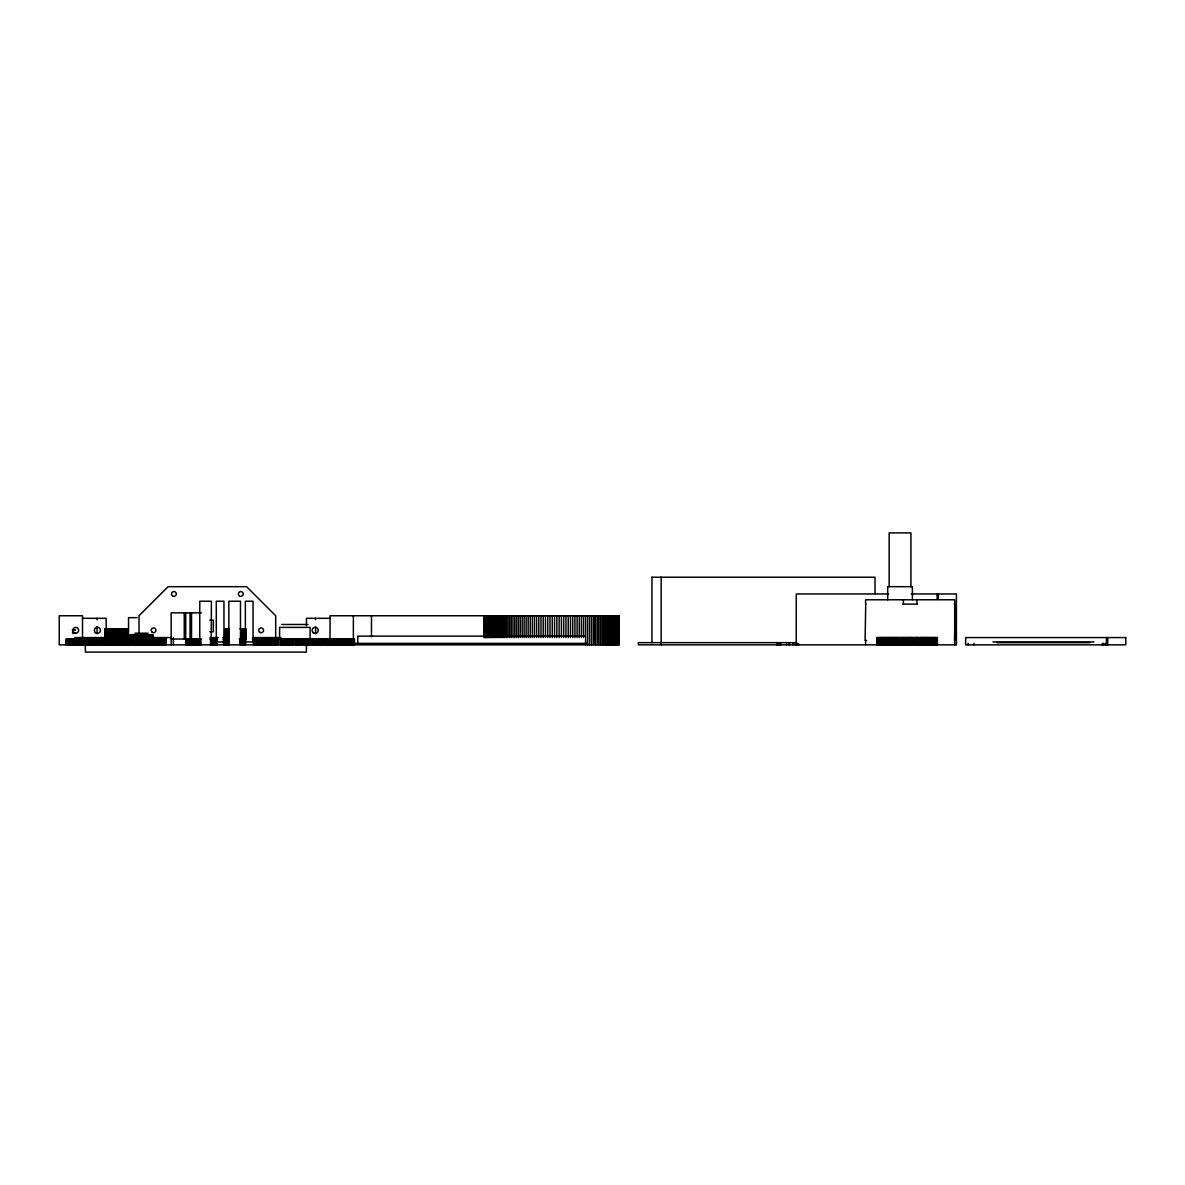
<?xml version="1.0" encoding="UTF-8"?>
<svg xmlns="http://www.w3.org/2000/svg" width="1185" height="1185" viewBox="0 0 1185 1185"><rect width="100%" height="100%" fill="white"/><g stroke="black" fill="none" stroke-linecap="round" stroke-linejoin="round"><path stroke-width="1.5" d="M651.809 577.228L874.989 577.228L875.048 593.596M888.587 593.952L796.29 593.952L796.216 644.847M911.324 593.952L956.413 593.952L956.413 644.847L638.374 644.847L638.374 642.655L796.661 642.655M865.746 604.128L865.08 640.478L866.665 640.478M902.926 604.128L917.368 604.128M954.206 604.128L955.214 604.128L954.562 640.478M201.331 612.852L171.158 612.852L171.158 644.847M137.164 617.652L128.543 617.652L128.543 637.574M82.506 618.303L106.132 618.303L106.206 639.204M330.097 618.303L306.471 618.303L306.471 625.695M209.834 620.125L213.33 620.125L213.33 631.753L209.834 631.753M281.778 624.48L307.922 624.48M224.602 644.847L224.72 628.85L229.298 628.85L229.016 644.847M239.918 628.85L245.917 628.85L245.843 639.204M72.463 629.872L75.603 629.872L72.463 630.613M72.463 632.346L75.603 633.086L72.463 633.086M134.986 633.205L148.036 633.205M584.575 636.123L357.766 636.123L357.766 643.381M74.581 637.574L105.45 637.574M125.358 637.574L130.809 637.574M151.68 637.574L171.158 637.574M210.056 637.574L218.218 637.574M222.795 637.574L226.439 637.574M253.086 637.574L281.023 637.574M171.158 639.026L201.331 639.026M209.864 639.026L217.522 639.026M223.106 639.026L229.253 639.026L229.253 644.847M239.37 639.026L246.139 639.026M252.42 639.026L354.463 639.026L354.463 644.847M214.322 641.929L225.95 641.929L225.95 644.847M243.399 641.929L255.027 641.929M992.882 641.929L1093.918 641.929M996.881 642.655L1089.933 642.655M354.863 643.381L587.479 643.381M617.207 643.677L616.807 615.756M1107.694 637.574L1107.694 644.847M1106.42 637.574L1106.42 644.847M1105.161 643.381L1105.161 644.847M1103.516 643.381L1103.516 644.847M1102.257 643.381L1102.257 644.847M973.966 643.381L973.966 644.847M968.145 643.381L968.145 644.847M954.695 644.847L954.695 599.773L865.598 599.773L865.598 604.128M938.357 593.952L938.357 599.403M937.379 644.847L937.379 637.574L876.856 637.574L876.989 644.847M937.098 593.952L937.098 599.403M937.068 637.574L937.068 644.847M936.861 637.574L936.861 644.847M936.357 637.574L936.357 644.847M935.913 637.574L935.957 644.847M935.38 637.574L935.38 644.847M934.832 637.574L934.832 644.847M934.358 637.574L934.358 644.847M933.899 637.574L933.913 644.847M933.513 637.574L933.587 644.847M933.262 637.574L933.202 644.847M932.654 637.574L932.654 644.847M932.121 637.574L932.121 644.847M931.632 637.574L931.632 644.847M931.203 637.574L931.203 644.847M930.817 637.574L930.817 644.847M930.492 637.574L930.492 644.847M930.269 637.574L930.195 644.847M929.958 637.574L930.062 644.847M929.84 637.574L929.84 644.847M929.336 637.574L929.336 644.847M928.803 637.574L928.803 644.847M928.299 637.574L928.299 644.847M927.84 637.574L927.84 644.847M927.44 637.574L927.44 644.847M927.085 637.574L927.085 644.847M926.788 637.574L926.788 644.847M926.522 637.574L926.522 644.847M926.314 637.574L926.314 644.847M925.959 637.574L925.959 644.847M925.87 637.574L925.796 644.847M925.544 637.574L925.648 644.847M925.411 637.574L925.307 644.847M925.174 637.574L925.041 644.847L924.907 637.574M924.507 637.574L924.507 644.847M924.033 637.574L924.033 644.847M923.559 637.574L923.559 644.847M923.159 637.574L923.159 644.847M922.789 637.574L922.789 644.847M922.478 637.574L922.478 644.847M922.226 637.574L922.004 644.847M921.812 637.574L921.812 644.847M921.53 644.847L921.53 637.574L921.249 644.847M921.101 637.574L921.145 644.847M920.997 637.574L920.997 644.847M920.464 637.574L920.464 644.847M920.182 637.574L920.212 644.847M918.923 637.574L918.923 644.847M918.508 637.574L918.508 644.847M918.108 637.574L918.108 644.847M917.768 637.574L917.768 644.847M917.471 637.574L917.471 644.847M917.22 637.574L917.22 644.847M916.968 599.773L916.968 604.128M916.997 637.574L916.835 644.847M916.686 637.574L916.686 644.847M916.464 637.574L916.405 644.847M916.242 637.574L916.138 644.847M915.975 637.574L915.975 644.847M915.398 637.574L915.398 644.847M914.79 637.574L914.598 644.847M914.553 637.574L914.568 644.847M914.198 637.574L914.331 644.847M912.835 637.574L912.835 644.847M912.406 599.773L912.406 586.679L887.698 586.679L887.698 599.773M912.494 637.574L912.494 644.847M912.183 637.574L912.183 644.847M911.917 637.574L911.917 644.847M911.695 637.574L911.695 644.847M911.502 637.574L911.502 644.847M911.354 637.574L911.146 644.847M910.939 586.679L910.939 532.894L889.165 532.894L889.165 586.679M911.013 637.574L910.88 644.847M910.791 637.574L910.702 644.847M910.584 637.574L910.584 644.847M909.962 637.574L909.962 644.847M909.339 637.574L909.176 644.847M909.147 637.574L909.028 644.847M908.851 637.574L908.658 644.847M908.525 637.574L908.525 644.847M908.347 637.574L908.347 644.847M908.125 637.574L908.125 644.847M907.888 637.574L907.888 644.847M906.495 637.574L906.495 644.847M906.244 637.574L906.244 644.847M906.036 637.574L906.036 644.847M905.858 637.574L905.725 644.847M905.607 637.574L905.458 644.847M905.325 637.574L905.236 644.847L905.029 637.574M904.422 637.574L904.422 644.847M903.799 637.574L903.799 644.847M903.503 637.574L903.637 644.847M903.355 599.773L903.355 604.128M903.37 644.847L903.237 637.574L903.029 644.847M902.866 637.574L902.866 644.847M902.689 637.574L902.689 644.847M902.466 637.574L902.466 644.847M902.2 637.574L902.2 644.847M901.889 637.574L901.889 644.847M901.548 637.574L901.548 644.847M900.052 637.574L900.17 644.847M899.785 637.574L899.815 644.847L899.771 637.574M898.985 637.574L898.985 644.847M898.393 637.574L898.393 644.847M898.23 637.574L898.186 644.847M897.963 637.574L897.904 644.847M897.697 637.574L897.549 644.847M897.371 637.574L897.371 644.847M897.163 637.574L897.163 644.847M896.912 637.574L896.912 644.847M896.615 637.574L896.615 644.847M896.26 637.574L896.26 644.847M895.875 637.574L895.875 644.847M895.445 637.574L895.445 644.847M894.601 637.574L894.601 644.847M894.468 637.574L894.571 644.847M894.334 637.574L894.157 644.847M893.92 637.574L893.92 644.847M893.386 637.574L893.386 644.847M893.238 637.574L893.283 644.847M893.06 637.574L892.927 644.847M892.853 637.574L892.853 644.847M892.379 637.574L892.557 644.847M892.157 637.574L892.157 644.847M891.89 637.574L891.89 644.847M891.579 637.574L891.579 644.847M891.224 637.574L891.224 644.847M890.809 637.574L890.809 644.847M890.35 637.574L890.35 644.847M889.861 637.574L889.861 644.847M889.342 637.574L889.209 644.847L888.943 637.574M888.735 637.574L888.661 644.847M888.587 637.574L888.513 644.847M888.069 637.574L888.069 644.847M887.861 637.574L887.861 644.847M887.595 637.574L887.595 644.847M887.298 637.574L887.298 644.847M886.943 637.574L886.943 644.847M886.528 637.574L886.528 644.847M886.084 637.574L886.084 644.847M885.565 637.574L885.565 644.847M885.047 637.574L885.047 644.847M884.528 644.847L884.528 637.574L884.306 644.847M884.099 637.574L884.173 644.847M883.892 637.574L883.892 644.847M883.566 637.574L883.566 644.847M883.18 637.574L883.18 644.847M882.751 637.574L882.751 644.847M882.262 637.574L882.262 644.847M881.729 637.574L881.729 644.847M881.181 637.574L881.181 644.847M880.796 637.574L880.855 644.847M880.47 637.574L880.485 644.847M880.025 637.574L880.025 644.847M879.537 637.574L879.537 644.847M879.003 637.574L879.003 644.847M878.455 637.574L878.5 644.847M878.026 637.574L878.026 644.847M877.315 637.574L877.507 644.847M865.598 640.478L865.613 644.847M798.705 644.847L798.631 643.677L798.335 644.847M798.127 643.677L798.127 644.847M797.905 643.677L798.023 644.847M797.712 643.677L797.698 644.847M797.549 643.677L797.475 644.847M797.12 643.677L797.09 644.847M796.809 643.677L796.809 644.847M796.513 643.677L796.513 644.847M795.905 643.677L795.905 644.847M795.55 643.677L795.55 644.847M795.224 643.677L795.224 644.847M792.854 643.677L792.854 644.847M789.447 643.677L789.447 644.847M789.062 643.677L789.062 644.847M786.633 643.677L786.633 644.847M780.708 643.677L780.708 644.847M780.367 643.677L780.367 644.847M780.011 643.677L780.026 644.847M779.686 643.677L779.686 644.847M779.374 643.677L779.374 644.847M779.063 643.677L779.049 644.847M778.767 643.677L778.767 644.847M778.501 643.677L778.471 644.847M778.249 643.677L778.101 644.847L778.041 643.677M777.775 643.677L777.701 644.847M777.553 643.677L777.553 644.847M777.256 643.677L777.256 644.847M776.871 643.677L776.871 644.847L776.812 643.677M661.171 577.228L661.171 644.847M651.957 577.228L651.957 642.655M619.088 615.756L619.074 644.847M618.674 615.756L618.674 644.847M618.363 615.756L618.363 644.847M617.963 615.756L617.963 644.847M617.474 615.756L617.474 644.847M616.911 615.756L616.911 644.847M616.244 615.756L616.244 644.847M615.504 615.756L615.504 644.847M614.674 615.756L614.674 644.847M613.771 615.756L613.771 644.847M612.778 615.756L612.778 644.847M611.712 615.756L611.712 644.847M610.571 615.756L610.571 644.847M609.357 615.756L609.357 644.847M608.246 615.756L608.246 644.847M608.053 615.756L608.053 644.847M606.69 615.756L606.69 644.847M605.254 615.756L605.254 644.847M603.758 615.756L603.758 644.847M602.75 615.756L602.75 643.677M602.187 615.756L602.187 644.847M600.558 615.756L600.558 644.847M598.869 615.756L598.869 644.847M597.921 615.756L597.921 643.677M597.121 615.756L597.121 644.847M595.329 615.756L595.329 644.847M594.411 615.756L594.411 643.677M593.478 615.756L593.478 644.847M591.567 615.756L591.567 644.847M589.626 615.756L589.626 644.847M587.627 615.756L587.627 644.847M585.597 615.756L585.597 644.847M583.524 615.756L583.524 637.574M581.42 615.756L581.42 637.574M579.287 615.756L579.287 637.574M577.11 615.756L577.11 637.574M574.918 615.756L574.918 637.574M572.71 615.756L572.71 637.574M570.474 615.756L570.474 637.574M568.222 615.756L568.222 637.574M565.956 615.756L565.956 637.574M563.69 615.756L563.69 637.574M561.394 615.756L561.394 637.574M559.113 615.756L559.113 637.574M556.832 615.756L556.832 637.574M554.536 615.756L554.536 637.574M552.254 615.756L552.254 637.574M549.988 615.756L549.988 637.574M547.722 615.756L547.722 637.574M545.456 615.756L545.456 637.574M543.219 615.756L543.219 637.574M540.997 615.756L540.997 637.574M538.805 615.756L538.805 637.574M536.627 615.756L536.627 637.574M534.465 615.756L534.465 637.574M532.346 615.756L532.346 637.574M530.243 615.756L530.243 637.574M528.169 615.756L528.169 637.574M526.14 615.756L526.14 637.574M524.14 615.756L524.14 637.574M522.185 615.756L522.185 637.574M520.259 615.756L520.259 637.574M518.378 615.756L518.378 637.574M516.527 615.756L516.527 637.574M514.734 615.756L514.734 637.574M512.986 615.756L512.986 637.574M511.268 615.756L511.268 637.574M509.609 615.756L509.609 637.574M508.009 615.756L508.009 637.574M506.439 615.756L506.439 637.574M504.928 615.756L504.928 637.574M503.477 615.756L503.477 637.574M502.07 615.756L502.07 637.574M500.707 615.756L500.707 637.574M499.403 615.756L499.403 637.574M498.159 615.756L498.159 637.574M496.945 615.756L496.945 637.574M495.804 615.756L495.804 637.574M494.708 615.756L494.708 637.574M493.671 615.756L493.671 637.574M492.679 615.756L492.679 637.574M491.731 615.756L491.731 637.574M490.842 615.756L490.842 637.574M489.998 615.756L489.998 637.574M489.198 615.756L489.198 637.574M488.427 615.756L488.427 637.574M487.702 615.756L487.702 637.574M487.005 615.756L487.005 637.574M486.339 615.756L486.339 637.574M485.702 615.756L485.702 637.574M485.065 615.756L485.065 637.574M484.443 615.756L484.443 637.574M483.835 615.756L483.835 637.574M371.483 615.756L371.483 636.7M354.034 639.026L354.063 644.847M353.826 639.026L353.826 644.847M353.367 615.756L353.382 644.847M352.878 639.026L352.878 644.847M352.671 639.026L352.671 644.847M352.197 639.026L352.197 644.847M351.723 639.026L351.723 644.847M351.219 639.026L351.219 644.847M350.745 639.026L350.745 644.847M350.286 639.026L350.271 644.847M349.575 639.026L349.575 644.847M349.101 639.026L349.101 644.847M348.583 639.026L348.583 644.847M348.109 639.026L348.109 644.847M347.649 639.026L347.649 644.847M347.22 639.026L347.22 644.847M346.805 639.026L346.938 644.847M346.657 639.026L346.657 644.847M346.02 639.026L346.02 644.847M345.546 639.026L345.546 644.847M345.042 639.026L345.042 644.847M344.568 639.026L344.568 644.847M344.109 639.026L344.109 644.847M343.68 639.026L343.68 644.847M343.28 639.026L343.28 644.847M342.895 639.026L342.895 644.847M342.702 639.026L342.702 644.847M342.48 639.026L342.48 644.847M342.228 639.026L342.228 644.847M341.976 639.026L341.976 644.847M341.576 639.026L341.576 644.847M341.117 639.026L341.117 644.847M340.628 639.026L340.628 644.847M340.169 639.026L340.169 644.847M339.725 639.026L339.725 644.847M339.31 639.026L339.31 644.847M338.925 639.026L338.925 644.847M338.555 639.026L338.555 644.847M337.918 639.026L337.918 644.847M337.651 639.026L337.651 644.847M337.488 639.026L337.488 644.847M337.355 639.026L337.295 644.847M336.347 639.026L336.347 644.847M335.903 639.026L335.903 644.847M335.429 639.026L335.429 644.847M335 639.026L335 644.847M334.585 639.026L334.585 644.847M334.185 639.026L334.185 644.847M333.815 639.026L333.815 644.847M333.474 639.026L333.474 644.847M332.866 639.026L332.866 644.847M332.348 639.026L332.348 644.847M332.022 639.026L332.022 644.847M331.874 639.026L331.815 644.847M331.667 639.026L331.637 644.847M331.237 639.026L331.37 644.847M330.408 639.026L330.408 644.847M329.993 644.847L330.097 615.756L619.014 615.756L618.896 644.847L59.25 644.847L59.25 615.756L82.506 615.756L82.506 638.611M329.548 639.026L329.548 644.847M329.134 639.026L329.134 644.847M328.749 639.026L328.749 644.847M328.378 639.026L328.378 644.847M328.038 639.026L328.038 644.847M327.727 639.026L327.727 644.847M327.164 639.026L327.164 644.847M326.69 639.026L326.69 644.847M326.408 644.847L326.305 639.026L326.068 644.847M325.845 639.026L325.845 644.847M325.342 639.026L325.46 644.847M323.86 639.026L323.86 644.847M323.475 639.026L323.475 644.847M323.075 639.026L323.075 644.847M322.69 639.026L322.69 644.847M322.335 639.026L322.335 644.847M322.009 639.026L322.009 644.847M321.698 639.026L321.698 644.847M321.416 639.026L321.416 644.847M320.913 639.026L320.913 644.847M320.498 639.026L320.498 644.847M320.246 639.026L320.157 644.847L319.994 639.026M319.698 639.026L319.698 644.847M319.061 639.026L319.061 644.847M318.409 639.026L318.454 644.847M318.232 639.026L318.335 644.847M316.81 639.026L316.81 644.847M316.469 639.026L316.469 644.847M316.114 639.026L316.114 644.847M315.773 639.026L315.773 644.847M315.565 618.303L315.565 619.755M315.565 626.628L315.565 633.738M315.462 639.026L315.462 644.847M315.166 639.026L315.166 644.847M314.899 639.026L314.899 644.847M314.647 639.026L314.647 644.847M314.218 639.026L314.218 644.847M313.862 639.026L313.862 644.847M313.581 639.026L313.507 644.847M313.433 639.026L313.373 644.847M313.121 639.026L313.121 644.847M312.44 639.026L312.44 644.847M311.759 639.026L311.759 644.847M311.166 639.026L311.166 644.847M310.115 639.263L310.115 627.398L279.601 627.398L279.601 639.263M309.389 639.026L309.389 644.847M309.092 639.026L309.092 644.847M308.781 639.026L308.781 644.847M308.485 639.026L308.485 644.847M308.233 639.026L308.233 644.847M307.981 639.026L307.981 644.847M307.552 639.026L307.759 644.847M307.196 639.026L307.196 644.847M306.915 639.026L306.915 644.847M306.545 639.026L306.604 644.847M306.485 639.026L306.397 652.106L85.409 652.106L85.276 639.026M306.234 639.026L306.234 644.847M305.537 639.026L305.537 644.847M304.826 639.026L304.826 644.847M304.619 644.847L304.619 639.026L304.427 644.847M304.278 639.026L304.13 644.847M303.819 639.026L304.041 644.847M303.686 639.026L303.686 644.847M303.553 639.026L303.553 644.847M301.716 639.026L301.716 644.847M301.479 639.026L301.479 644.847M301.212 639.026L301.212 644.847M300.975 639.026L300.975 644.847M300.768 639.026L300.768 644.847M300.56 639.026L300.383 644.847M300.235 639.026L300.235 644.847M299.953 639.026L299.953 644.847M299.746 644.847L299.627 639.026L299.568 644.847M299.153 639.026L299.153 644.847M298.442 639.026L298.442 644.847M297.716 639.026L297.716 644.847M297.509 639.026L297.42 644.847L297.331 639.026M297.079 639.026L297.079 644.847M296.902 639.026L296.65 644.847M296.502 639.026L296.502 644.847L296.176 639.026M295.969 639.026L295.969 644.847M295.776 639.026L295.776 644.847M293.939 639.026L293.747 644.847M293.539 639.026L293.539 644.847M293.199 639.026L293.362 644.847M293.05 639.026L293.05 644.847M292.932 639.026L292.813 644.847M292.488 639.026L292.636 644.847M292.251 639.026L292.414 644.847M291.999 639.026L291.999 644.847M291.273 639.026L291.273 644.847M290.562 639.026L290.562 644.847M290.251 639.026L290.355 644.847M290.088 639.026L290.192 644.847M289.762 639.026L289.969 644.847M289.318 639.026L289.481 644.847M289.14 639.026L289.14 644.847M288.947 639.026L288.947 644.847M288.725 639.026L288.725 644.847M288.503 639.026L288.503 644.847M288.236 639.026L288.236 644.847M287.985 639.026L287.985 644.847M286.163 639.026L286.163 644.847M286.029 639.026L285.896 644.847M285.585 639.026L285.674 644.847M285.348 639.026L285.496 644.847M285.141 639.026L285.289 644.847M284.889 639.026L284.889 644.847M284.178 639.026L284.178 644.847M283.482 639.026L283.482 644.847M283.274 639.026L283.096 644.847M283.037 639.026L282.978 644.847M282.8 639.026L282.8 644.847M282.519 639.026L282.519 644.847M282.163 639.026L282.163 644.847M281.956 639.026L281.956 644.847M281.734 639.026L281.734 644.847M281.482 639.026L281.482 644.847M281.215 639.026L281.215 644.847M280.934 639.026L280.934 644.847M280.623 639.026L280.623 644.847M280.327 639.026L280.327 644.847M278.534 639.026L278.386 644.847M278.253 639.026L278.342 644.847M277.942 639.026L277.942 644.847M277.26 639.026L277.26 644.847M276.594 639.026L276.594 644.847M276.401 639.026L276.209 644.847M276.135 639.026L276.061 644.847M275.69 638.745L275.69 615.756L246.613 586.679L168.107 586.679L139.03 615.756L139.03 633.931M275.838 639.026L275.838 644.847M275.483 639.026L275.483 644.847M275.053 639.026L275.053 644.847M274.816 639.026L274.816 644.847M274.55 639.026L274.55 644.847M274.253 639.026L274.253 644.847M273.942 639.026L273.942 644.847M273.602 639.026L273.602 644.847M273.246 639.026L273.246 644.847M272.891 639.026L272.891 644.847M271.558 644.847L271.217 639.026M270.654 639.026L270.654 644.847M270.017 639.026L270.017 644.847M269.825 644.847L269.825 639.026L269.558 644.847M269.469 639.026L269.469 644.847M269.217 639.026L269.217 644.847M268.788 639.026L268.788 644.847M268.299 639.026L268.299 644.847M268.017 639.026L268.017 644.847M267.706 639.026L267.706 644.847M267.38 639.026L267.38 644.847M267.025 639.026L267.025 644.847M266.64 639.026L266.64 644.847M266.24 639.026L266.24 644.847M265.855 639.026L265.855 644.847M264.759 639.026L264.596 644.847L264.448 639.026M264.299 639.026L264.255 644.847M263.855 639.026L263.855 644.847M263.692 639.026L263.574 644.847M263.5 639.026L263.411 644.847M263.307 639.026L263.307 644.847M263.011 639.026L263.011 644.847M262.552 639.026L262.552 644.847M261.989 639.026L261.989 644.847M261.678 639.026L261.678 644.847M261.337 639.026L261.337 644.847M260.967 639.026L260.967 644.847M260.581 639.026L260.581 644.847M260.167 639.026L260.167 644.847M259.722 639.026L259.722 644.847M259.308 639.026L259.308 644.847M258.774 644.847L258.745 639.026L258.478 644.847M258.241 639.026L258.212 644.847M258.078 639.026L257.974 644.847L257.797 639.026M257.367 639.026L257.367 644.847M256.849 639.026L256.849 644.847M256.241 639.026L256.241 644.847M255.901 639.026L255.901 644.847M255.53 639.026L255.53 644.847M255.131 639.026L255.027 644.847M254.716 639.026L254.716 644.847M254.271 639.026L254.271 644.847M253.797 639.026L253.797 644.847M253.368 639.026L253.368 644.847M253.042 641.929L253.042 601.225L245.369 601.225L245.369 641.929M245.576 628.85L245.606 644.847M245.073 628.85L245.147 644.847M244.836 628.85L244.836 639.204M244.628 628.85L244.673 644.847M244.436 628.85L244.436 639.204M244.095 628.85L244.169 644.847M243.606 628.85L243.695 644.847M243.443 628.85L243.399 644.847M243.295 628.85L243.295 644.847M242.955 628.85L242.91 644.847M242.792 628.85L242.777 644.847M242.495 644.847L242.451 628.85L242.14 639.204M241.992 628.85L242.066 644.847M241.74 628.85L241.607 644.847M241.533 628.85L241.444 639.204M241.103 628.85L241.118 644.847M240.614 639.026L240.614 644.847M240.481 644.847L240.481 601.225L228.853 601.225L228.853 644.847M240.14 639.026L240.14 644.847M228.616 628.85L228.616 639.204M228.468 628.85L228.32 639.204M228.112 628.85L228.112 639.204M227.831 628.85L227.831 639.204M227.283 628.85L227.49 639.204M227.076 628.85L227.239 644.847M226.853 628.85L227.002 644.847M226.602 628.85L226.75 644.847M226.35 628.85L226.35 644.847L226.068 628.85M225.787 628.85L225.683 639.204M225.476 628.85L225.417 644.847M225.209 628.85L225.194 639.204M224.854 628.85L224.854 639.204M224.528 639.026L224.35 644.847M224.291 639.026L224.158 644.847M223.98 644.847L223.965 601.225L216.292 601.225L216.292 641.929M223.743 639.026L223.743 644.847M223.461 639.026L223.461 644.847M216.899 639.026L216.899 644.847M216.544 639.026L216.544 644.847M216.114 639.026L216.114 644.847M215.611 639.026L215.611 644.847M215.329 639.026L215.329 644.847M215.033 639.026L215.033 644.847M214.722 639.026L214.722 644.847M214.367 639.026L214.322 644.847M214.041 639.026L214.041 644.847M212.693 639.026L212.53 644.847M212.352 639.026L212.426 644.847M211.641 639.026L211.582 644.847M211.137 639.026L211.226 644.847L211.404 601.225L199.776 601.225L199.761 644.847M210.856 639.026L210.856 644.847M210.515 639.026L210.515 644.847M200.65 639.026L200.843 644.847M200.383 639.026L200.546 644.847M200.221 639.026L200.191 644.847L199.924 639.026M199.258 639.026L199.258 644.847M198.665 639.026L198.665 644.847M197.999 639.026L197.999 644.847M197.628 639.026L197.628 644.847M197.243 639.026L197.243 644.847M196.843 639.026L196.843 644.847M196.399 639.026L196.399 644.847M195.984 639.026L195.984 644.847M195.125 639.026L195.125 644.847M194.918 639.026L194.918 644.847M194.518 639.026L194.518 644.847M193.822 639.026L193.822 644.847M193.451 639.026L193.451 644.847M193.051 639.026L193.051 644.847M192.637 639.026L192.637 644.847M192.192 639.026L192.192 644.847M191.763 639.026L191.763 644.847M191.526 612.852L191.526 639.026M191.2 639.026L191.2 644.847M190.933 639.026L190.933 644.847M190.681 639.026L190.681 644.847M190.311 639.026L190.311 644.847M190.059 612.852L190.059 639.026M189.896 639.026L189.896 644.847M189.481 639.026L189.481 644.847M189.052 639.026L189.052 644.847M188.622 639.026L188.711 644.847M188.282 639.026L188.371 644.847M188.059 639.026L188.059 644.847M187.897 639.026L187.897 644.847M187.497 639.026L187.497 644.847M187.067 639.026L187.067 644.847M186.652 639.026L186.652 644.847M186.371 639.026L186.371 644.847M186.282 639.026L186.282 644.847M185.897 639.026L185.897 644.847M185.704 612.852L185.704 644.847M184.253 612.852L184.253 639.026M173.351 637.737L173.351 644.847M166.152 644.847L166.152 639.026L66.034 639.026L66.034 644.847M165.767 639.026L165.678 644.847M165.367 639.026L165.337 644.847M164.996 639.026L164.996 644.847M164.567 639.026L164.567 644.847M164.152 639.026L164.152 644.847M163.989 639.026L163.989 644.847M163.678 639.026L163.767 644.847M163.352 639.026L163.397 644.847M163.012 639.026L163.026 644.847M162.567 639.026L162.567 644.847M162.152 639.026L162.152 644.847M161.752 639.026L161.752 644.847M161.367 639.026L161.367 644.847M161.116 639.026L161.116 644.847M160.671 639.026L160.849 644.847M160.567 639.026L160.567 644.847M160.286 639.026L160.286 644.847M159.871 639.026L159.871 644.847M159.427 639.026L159.427 644.847M159.012 639.026L159.012 644.847M158.612 639.026L158.612 644.847M158.227 639.026L158.227 644.847M157.531 639.026L157.531 644.847M157.131 639.026L156.924 644.847M156.064 639.026L156.064 644.847M155.65 639.026L155.65 644.847M155.22 639.026L155.22 644.847M154.805 639.026L154.805 644.847M154.42 639.026L154.42 644.847M154.05 639.026L154.05 644.847M153.383 639.026L153.383 644.847M152.791 644.847L152.761 634.656L130.261 634.656L130.409 644.847M152.613 634.656L152.613 639.752M152.45 634.656L152.287 644.847M151.991 634.656L151.991 644.847M151.873 639.026L151.828 644.847M151.695 634.656L151.665 644.847M151.399 634.656L151.295 644.847M151.132 634.656L151.132 644.847M150.865 634.656L150.851 644.847M150.628 634.656L150.628 639.752M150.391 634.656L150.451 644.847M150.184 634.656L150.036 644.847M149.977 634.656L149.977 639.752M149.636 634.656L149.651 644.847M149.354 634.656L149.28 644.847M149.147 634.656L149.147 639.752M148.851 634.656L148.94 644.847M148.688 634.656L148.688 639.752M148.51 634.656L148.318 644.847M148.169 634.656L148.169 639.752M147.844 634.656L148.006 639.752M147.547 634.656L147.769 644.847M147.414 634.656L147.296 644.847M147.088 634.656L147.177 639.752M146.91 644.847L146.881 634.656L146.599 644.847M146.496 634.656L146.392 644.847M146.229 639.026L146.17 644.847M145.874 639.026L145.977 644.847M145.77 639.026L145.77 644.847M145.474 634.656L145.562 644.847M145.222 634.656L145.222 639.752M144.97 634.656L144.97 639.752M144.733 634.656L144.792 644.847M144.511 634.656L144.422 644.847M144.126 634.656L144.303 639.752M144.037 639.026L144.037 644.847M143.681 639.026L143.681 644.847M143.489 634.656L143.489 639.752M143.222 634.656L143.341 644.847M142.867 634.656L143.03 644.847M142.689 634.656L142.778 639.752M142.585 634.656L142.452 644.847M142.259 634.656L142.259 639.752M141.963 639.026L141.963 644.847M141.756 634.656L141.756 639.752M141.519 634.656L141.548 644.847M141.267 634.656L141.208 644.847M140.926 639.026L140.926 644.847L140.763 634.656M140.541 634.656L140.585 644.847M140.156 634.656L140.245 639.752M139.993 634.656L139.889 639.752M139.845 634.656L139.697 644.847M139.534 634.656L139.563 644.847M139.208 634.656L139.371 644.847M139.06 634.656L139.06 639.752M138.897 634.656L138.719 639.752M138.512 634.656L138.512 639.752M138.29 634.656L138.29 639.752M138.053 634.656L138.008 644.847M137.801 634.656L137.682 644.847M137.549 634.656L137.549 639.752M137.341 639.026L137.341 644.847M137.016 639.026L137.016 644.847M136.705 634.656L136.719 644.847M136.527 634.656L136.438 644.847M136.305 634.656L136.29 639.752M136.127 634.656L135.934 644.847M135.727 634.656L135.845 639.752M135.475 634.656L135.52 644.847M135.327 634.656L135.327 639.752M135.016 634.656L135.164 644.847M134.853 634.656L134.868 644.847M134.69 634.656L134.557 644.847M134.335 634.656L134.275 644.847L134.024 634.656M133.875 634.656L133.875 639.752M133.668 634.656L133.668 639.752M133.387 634.656L133.387 644.847M133.046 634.656L133.046 639.752M132.839 634.656L132.839 639.752M132.631 634.656L132.542 644.847M132.394 634.656L132.424 644.847M132.157 634.656L132.157 639.752M131.891 634.656L131.891 639.752M131.624 634.656L131.624 639.752M131.328 634.656L131.328 639.752M131.031 634.656L131.031 639.752M130.765 634.656L130.913 639.752M130.572 634.656L130.706 644.847M130.113 639.026L130.113 644.847M129.846 639.026L129.846 644.847M129.595 639.026L129.595 644.847M129.358 639.026L129.358 644.847M128.943 639.026L128.943 644.847M128.587 639.026L128.587 644.847M128.306 639.026L128.306 644.847M128.069 639.026L128.069 644.847M127.891 639.026L127.832 644.847M127.758 639.026L127.58 644.847M127.447 644.847L127.343 628.85L104.843 628.85L104.843 639.204M127.195 628.85L127.195 639.204M126.839 628.85L126.839 639.204M126.691 628.85L126.647 644.847M126.528 628.85L126.365 639.204L126.277 628.85M125.98 628.85L125.832 644.847M125.714 628.85L125.669 644.847M125.447 628.85L125.417 644.847M125.21 628.85L125.151 644.847M124.973 628.85L124.943 644.847M124.766 628.85L124.825 644.847M124.558 628.85L124.558 639.204M124.218 628.85L124.218 639.204M123.936 628.85L123.936 639.204M123.729 628.85L123.729 639.204M123.433 628.85L123.581 639.204M123.27 628.85L123.27 639.204M122.914 628.85L123.033 644.847M122.751 628.85L122.796 644.847M122.425 628.85L122.559 644.847M122.277 628.85L122.129 644.847M121.996 628.85L121.951 644.847M121.759 628.85L121.625 644.847M121.388 628.85L121.566 639.204M121.314 628.85L121.359 644.847M120.989 639.026L120.989 644.847M120.707 639.026L120.766 644.847M120.47 639.026L120.603 644.847M120.055 628.85L120.055 639.204M119.803 628.85L119.803 639.204M119.552 628.85L119.641 644.847M119.315 628.85L119.315 639.204M119.093 628.85L119.093 639.204M118.885 628.85L118.811 644.847M118.47 639.026L118.5 644.847M118.189 639.026L118.411 644.847M118.07 628.85L118.011 644.847M117.745 628.85L117.789 644.847M117.522 644.847L117.448 628.85L117.182 644.847M117.063 628.85L117.004 644.847M116.841 628.85L116.841 639.204M116.337 628.85L116.337 639.204M116.086 628.85L116.086 639.204M115.849 628.85L115.849 639.204M115.345 628.85L115.226 639.204M115.123 628.85L115.182 644.847M114.915 628.85L114.826 644.847M114.649 628.85L114.515 644.847M114.441 628.85L114.397 644.847M114.116 628.85L113.997 644.847M113.908 628.85L113.775 644.847M113.641 628.85L113.553 644.847M113.301 628.85L113.375 644.847M113.093 628.85L113.093 639.204M112.871 628.85L112.871 639.204M112.634 628.85L112.545 644.847M112.382 628.85L112.382 639.204M112.131 628.85L112.131 639.204M111.716 639.026L111.642 644.847M111.42 639.026L111.316 644.847M111.197 639.026L111.034 644.847M110.872 628.85L110.827 644.847M110.723 628.85L110.56 644.847M110.309 628.85L110.427 639.204M110.057 644.847L110.057 628.85L109.849 644.847M109.598 628.85L109.627 644.847M109.435 628.85L109.39 644.847M109.272 628.85L109.153 644.847M108.916 628.85L108.916 639.204M108.753 628.85L108.605 639.204M108.457 628.85L108.457 639.204M108.25 628.85L108.25 639.204M107.968 628.85L107.968 639.204M107.628 628.85L107.628 639.204M107.42 628.85L107.361 644.847M107.213 628.85L107.139 644.847M106.976 628.85L107.035 644.847M106.739 628.85L106.62 644.847L106.472 628.85M105.909 628.85L105.909 639.204M105.613 628.85L105.613 639.204M105.347 628.85L105.539 644.847M104.739 639.026L104.665 644.847M104.428 639.026L104.354 644.847M104.117 639.026L104.295 644.847M103.88 639.026L103.88 644.847M103.599 639.026L103.599 644.847M103.243 639.026L103.243 644.847M102.828 639.026L102.828 644.847M102.591 639.026L102.591 644.847M102.34 639.026L102.34 644.847M102.073 639.026L102.073 644.847M101.777 639.026L101.777 644.847M101.48 639.026L101.48 644.847M99.777 639.026L99.762 644.847M99.584 639.026L99.599 644.847M98.799 639.026L98.799 644.847M97.97 639.026L98.044 644.847M97.718 639.026L97.851 644.847M97.629 639.026L97.555 644.847M97.318 639.026L97.318 644.847M97.051 618.303L97.051 619.755M97.051 626.628L97.051 633.738M97.022 639.026L97.022 644.847M96.666 639.026L96.666 644.847M96.252 639.026L96.252 644.847M95.748 639.026L95.748 644.847M95.467 639.026L95.467 644.847M95.17 639.026L95.17 644.847M94.844 639.026L94.844 644.847M94.504 639.026L94.504 644.847M94.178 639.026L94.178 644.847M92.934 639.026L92.815 644.847M92.711 639.026L92.563 644.847M92.489 639.026L92.489 644.847M91.778 639.026L91.778 644.847M91.526 639.026L91.719 644.847M91.364 639.026L91.452 644.847M90.978 639.026L90.978 644.847M90.638 639.026L90.638 644.847M90.223 639.026L90.223 644.847M89.734 639.026L89.734 644.847M89.156 639.026L89.156 644.847M88.845 639.026L88.845 644.847M88.505 639.026L88.505 644.847M88.149 639.026L88.149 644.847M87.764 639.026L87.764 644.847M87.394 639.026L87.394 644.847M86.831 639.026L87.038 644.847M86.623 639.026L86.742 644.847M86.416 639.026L86.416 644.847M86.312 639.026L86.12 644.847M85.927 639.026L85.883 644.847M85.794 639.026L85.587 644.847M84.89 639.026L84.89 644.847M84.416 639.026L84.416 644.847M83.868 639.026L83.868 644.847M83.246 639.026L83.246 644.847M82.906 639.026L82.906 644.847M82.535 639.026L82.535 644.847M82.15 639.026L82.15 644.847M81.735 639.026L81.735 644.847M81.335 639.026L81.158 644.847L80.891 639.026M80.669 639.026L80.787 644.847M80.521 639.026L80.521 644.847M80.195 639.026L80.313 644.847M80.047 639.026L80.047 644.847M79.899 639.026L79.899 644.847M79.395 639.026L79.395 644.847M78.802 639.026L78.802 644.847M78.136 639.026L78.136 644.847M77.766 639.026L77.766 644.847M77.38 639.026L77.38 644.847M76.966 639.026L76.966 644.847M76.536 639.026L76.536 644.847M76.121 639.026L76.121 644.847M75.262 639.026L75.262 644.847M75.055 639.026L75.055 644.847M74.655 639.026L74.655 644.847M73.959 639.026L73.959 644.847M73.574 639.026L73.574 644.847M73.174 639.026L73.174 644.847M72.759 639.026L72.759 644.847M72.315 639.026L72.315 644.847M71.9 639.026L71.9 644.847M71.618 639.026L71.515 644.847M71.337 639.026L71.337 644.847M71.07 639.026L71.07 644.847M70.819 639.026L70.819 644.847M70.433 639.026L70.433 644.847M70.034 639.026L70.034 644.847M69.619 639.026L69.619 644.847M69.174 639.026L69.16 644.847M68.789 639.026L68.834 644.847M68.76 639.026L68.76 644.847M68.508 639.026L68.419 644.847M68.197 639.026L68.197 644.847M68.034 639.026L68.034 644.847M67.619 639.026L67.619 644.847M67.189 639.026L67.189 644.847M66.508 639.026L66.508 644.847M1125.75 637.574L965.627 637.574L965.627 644.847L1125.75 644.847L1125.75 637.574M311.492 644.847L311.477 639.026L311.418 644.847M66.849 644.847L66.849 639.026L66.79 644.847M313.433 632.79A3.051 3.051 0 0 0 318.232 630.583A3.051 3.051 0 0 0 313.921 627.532A3.051 3.051 0 0 0 313.433 632.79M95.467 632.642A3.051 3.051 0 0 0 100.429 630.82A3.051 3.051 0 0 0 96.355 627.443A3.051 3.051 0 0 0 95.467 632.642M74.285 632.82A2.903 2.903 0 0 0 78.654 630.301A2.903 2.903 0 0 0 74.285 627.783A2.903 2.903 0 0 0 74.285 632.82M172.58 595.937A2.4 2.4 0 0 0 176.313 594.129A2.4 2.4 0 0 0 172.877 591.789A2.4 2.4 0 0 0 172.58 595.937M239.103 595.655A2.4 2.4 0 0 0 243.118 594.574A2.4 2.4 0 0 0 240.185 591.641A2.4 2.4 0 0 0 239.103 595.655M152.376 632.375A2.4 2.4 0 0 0 155.961 630.301A2.4 2.4 0 0 0 152.376 628.228A2.4 2.4 0 0 0 152.376 632.375M259.604 632.138A2.4 2.4 0 0 0 263.514 630.731A2.4 2.4 0 0 0 260.344 628.05A2.4 2.4 0 0 0 259.604 632.138"/></g></svg>
